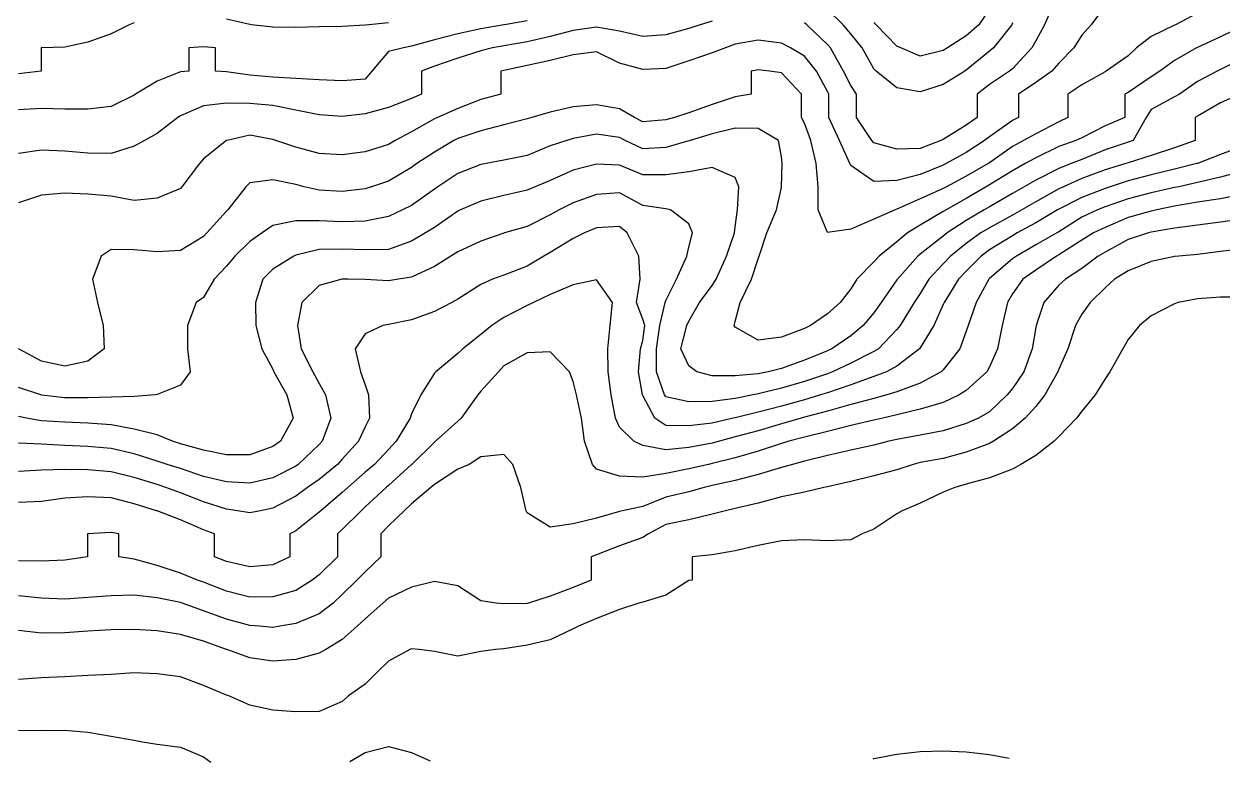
# Model space of a CAD drawing. Header units: inches. Extents: x 450896 to 463247, y 7386701 to 7399440.
# Drawn here: x 453513 to 455030, y 7386711 to 7387645 of the extents above; entities that cross this region are included whole.
import ezdxf

# ---------------------------------------------------------------- set-up
doc = ezdxf.new("R2010")
doc.units = ezdxf.units.IN
doc.header["$MEASUREMENT"] = 0

msp = doc.modelspace()

# ---------------------------------------------------------------- linework, layer by layer
for points, elevation in [([(454882.2, 7387668), (454864.6, 7387644), (454852.9, 7387630.7), (454842.5, 7387614.7), (454823.6, 7387595.4), (454814.9, 7387585.4), (454794.4, 7387571), (454772.6, 7387556.1), (454772.6, 7387526.8), (454765.1, 7387522.6), (454735.8, 7387502.1), (454729.5, 7387497.5), (454706.5, 7387482.2), (454680.8, 7387468.2), (454677.2, 7387466.4), (454647.9, 7387454.5), (454618.6, 7387446.8), (454589.3, 7387445.5), (454560.1, 7387465.8), (454558.9, 7387468.2), (454545.7, 7387497.5), (454532.4, 7387526.8), (454532.4, 7387556.1), (454530.8, 7387559.4), (454516.6, 7387585.4), (454501.5, 7387604.1), (454483.8, 7387614.7), (454472.2, 7387620.9), (454442.9, 7387624.4), (454413.6, 7387619.3), (454401.3, 7387614.7), (454384.3, 7387608.5), (454355, 7387598.2), (454325.8, 7387588.7), (454296.5, 7387587.2), (454267.2, 7387595.2), (454237.9, 7387609.9), (454208.6, 7387605.8), (454179.3, 7387598.9), (454150, 7387592.3), (454120.7, 7387586.3), (454116.8, 7387585.4), (454116.8, 7387556.1), (454091.5, 7387549.3), (454062.2, 7387538.2), (454036.6, 7387526.8), (454032.9, 7387524.9), (454003.6, 7387508.5), (453983, 7387497.5), (453974.3, 7387492.5), (453945, 7387483.2), (453915.7, 7387479.3), (453886.4, 7387481.2), (453857.2, 7387488.9), (453831.6, 7387497.5), (453827.9, 7387498.8), (453798.6, 7387504.1), (453770, 7387497.5), (453769.3, 7387497.3), (453740, 7387474.2), (453735, 7387468.2), (453712.8, 7387439), (453710.7, 7387436.7), (453681.4, 7387424.5), (453652.2, 7387421.7), (453622.9, 7387427.1), (453593.6, 7387429.4), (453564.3, 7387431), (453535, 7387428.2), (453505.7, 7387418.6)], 220), ([(454818.1, 7387673.2), (454805.6, 7387644), (454794.4, 7387623.8), (454789.4, 7387614.7), (454765.1, 7387588.4), (454761.3, 7387585.4), (454735.8, 7387568.2), (454720.1, 7387556.1), (454720.1, 7387526.8), (454706.5, 7387516.9), (454677.2, 7387498.8), (454674.4, 7387497.5), (454647.9, 7387487.4), (454618.6, 7387486.5), (454589.3, 7387494.7), (454586.9, 7387497.5), (454567.4, 7387526.8), (454567.4, 7387556.1), (454560.1, 7387567.1), (454551, 7387585.4), (454534.5, 7387614.7), (454530.8, 7387619.1), (454504.5, 7387644), (454501.5, 7387646.3)], 240), ([(454999.4, 7387658.6), (454971.4, 7387644), (454970.1, 7387643.3), (454940.8, 7387629.3), (454922.3, 7387614.7), (454911.5, 7387604.8), (454883.8, 7387585.4), (454882.2, 7387584.6), (454852.9, 7387567.8), (454835.1, 7387556.1), (454835.1, 7387526.8), (454823.6, 7387521.3), (454794.4, 7387506), (454779, 7387497.5), (454765.1, 7387490.1), (454735.8, 7387469.3), (454734.2, 7387468.2), (454706.5, 7387452.2), (454681.3, 7387439), (454677.2, 7387436.7), (454647.9, 7387423.5), (454618.6, 7387410.4), (454616.5, 7387409.7), (454589.3, 7387397.7), (454560.1, 7387385.4), (454530.8, 7387381), (454518.8, 7387409.7), (454518.9, 7387439), (454516.4, 7387468.2), (454509.7, 7387497.5), (454501.5, 7387519.4), (454497.6, 7387526.8), (454497.6, 7387556.1), (454472.2, 7387583.3), (454457, 7387585.4), (454442.9, 7387586.8), (454433.8, 7387585.4), (454433.8, 7387556.1), (454413.6, 7387552.8), (454384.3, 7387543.1), (454355, 7387532.6), (454336.6, 7387526.8), (454325.8, 7387523.5), (454296.5, 7387521.1), (454286.2, 7387526.8), (454267.2, 7387537.7), (454237.9, 7387542.8), (454208.6, 7387540.2), (454179.3, 7387533.3), (454156, 7387526.8), (454150, 7387524.9), (454120.7, 7387517.2), (454091.5, 7387509.6), (454062.2, 7387500.2), (454057.3, 7387497.5), (454032.9, 7387482.6), (454010.5, 7387468.2), (454003.6, 7387463.4), (453974.3, 7387445.8), (453953.1, 7387439), (453945, 7387436.5), (453915.7, 7387432.9), (453886.4, 7387434.7), (453867.6, 7387439), (453857.2, 7387441.7), (453827.9, 7387447.6), (453798.6, 7387443.9), (453793.6, 7387439), (453770.7, 7387409.7), (453769.3, 7387408.1), (453744.4, 7387380.4), (453740, 7387376.1), (453710.7, 7387358.2), (453681.4, 7387356.5), (453652.2, 7387359), (453622.9, 7387359.7), (453610.6, 7387351.1), (453599.3, 7387321.8), (453605.8, 7387292.5), (453612.9, 7387263.2), (453614, 7387233.9), (453593.6, 7387218.3), (453564.3, 7387211.9), (453535, 7387218.3), (453505.7, 7387233.6)], 200), ([(454150, 7387649), (454121.4, 7387644), (454120.7, 7387643.8), (454091.5, 7387638.8), (454062.2, 7387632.4), (454032.9, 7387624.9), (454003.6, 7387616.8), (453993.4, 7387614.7), (453974.3, 7387610), (453953.3, 7387585.4), (453945, 7387575.3), (453915.7, 7387573.1), (453886.4, 7387574.3), (453857.2, 7387576), (453827.9, 7387577.8), (453798.6, 7387580), (453769.3, 7387584.3), (453755.4, 7387585.4), (453755.4, 7387614.7), (453740, 7387616), (453721.3, 7387614.7), (453721.3, 7387585.4), (453710.7, 7387584.5), (453681.4, 7387572.5), (453653.8, 7387556.1), (453652.2, 7387555), (453622.9, 7387540.4), (453593.6, 7387537.1), (453564.3, 7387537.3), (453535, 7387538), (453505.7, 7387536.3)], 260), ([(453974.3, 7387646.3), (453949.7, 7387644), (453945, 7387643.5), (453915.7, 7387641.9), (453886.4, 7387641.5), (453857.2, 7387640.6), (453827.9, 7387641.1), (453800.7, 7387644), (453798.6, 7387644.2), (453769.3, 7387650.9)], 280), ([(454765.1, 7387646.6), (454764.1, 7387644), (454741, 7387614.7), (454735.8, 7387610.4), (454706.5, 7387586.5), (454704.6, 7387585.4), (454677.2, 7387568.5), (454647.9, 7387558.9), (454618.6, 7387564), (454592.2, 7387585.4), (454589.3, 7387588.4), (454574.6, 7387614.7), (454560.1, 7387632.7), (454550.6, 7387644), (454530.8, 7387663.5)], 260), ([(454735.8, 7387663.9), (454722.5, 7387644), (454706.5, 7387629.9), (454682.5, 7387614.7), (454677.2, 7387611.4), (454647.9, 7387604.4), (454623.7, 7387614.7), (454618.6, 7387617.1), (454592.4, 7387644), (454589.3, 7387647)], 280), ([(454384.3, 7387648.5), (454369.1, 7387644), (454355, 7387639.2), (454325.8, 7387631.4), (454296.5, 7387629.3), (454267.2, 7387635.8), (454237.9, 7387640.9), (454208.6, 7387636.7), (454179.3, 7387629.3), (454150, 7387622.4), (454120.7, 7387617.5), (454106.1, 7387614.7), (454091.5, 7387611.2), (454062.2, 7387601.7), (454032.9, 7387591.5), (454016.3, 7387585.4), (454016.3, 7387556.1), (454003.6, 7387550.5), (453974.3, 7387539.2), (453945, 7387531.3), (453915.7, 7387528), (453886.4, 7387529.9), (453857.2, 7387535.7), (453827.9, 7387542), (453798.6, 7387544.3), (453769.3, 7387544.8), (453740, 7387541.3), (453710.7, 7387528.8), (453707.6, 7387526.8), (453681.4, 7387506.3), (453665.5, 7387497.5), (453652.2, 7387490.5), (453622.9, 7387481.2), (453593.6, 7387481.3), (453564.3, 7387483.9), (453535, 7387485.1), (453505.7, 7387481.2)], 240), ([(453652.2, 7387646.6), (453646, 7387644), (453622.9, 7387632.4), (453593.6, 7387621.8), (453564.3, 7387615.6), (453535, 7387614.7), (453534.5, 7387614.7), (453534.5, 7387585.4), (453505.7, 7387581.9)], 280), ([(455057.9, 7387643.1), (455028.6, 7387628.8), (454999.4, 7387615.2), (454998.3, 7387614.7), (454970.1, 7387598.6), (454951.5, 7387585.4), (454940.8, 7387577.9), (454911.5, 7387558.4), (454907.2, 7387556.1), (454907.2, 7387526.8), (454882.2, 7387515.9), (454852.9, 7387501), (454845.1, 7387497.5), (454823.6, 7387489.7), (454794.4, 7387475.7), (454781.2, 7387468.2), (454765.1, 7387459.1), (454735.8, 7387441.3), (454731.7, 7387439), (454706.5, 7387424.2), (454680.9, 7387409.7), (454677.2, 7387407.4), (454647.9, 7387390.4), (454632.1, 7387380.4), (454618.6, 7387369.4), (454596.1, 7387351.1), (454589.3, 7387343.9), (454567.7, 7387321.8), (454560.1, 7387309.7), (454546.7, 7387292.5), (454530.8, 7387278.2), (454509, 7387263.2), (454501.5, 7387259.4), (454472.2, 7387248.5), (454442.9, 7387244.8), (454413.6, 7387261), (454412.4, 7387263.2), (454413.6, 7387268.3), (454419.8, 7387292.5), (454434.5, 7387321.8), (454442.9, 7387347.9), (454444, 7387351.1), (454453.8, 7387380.4), (454466, 7387409.7), (454472.2, 7387438.2), (454472.3, 7387439), (454473, 7387468.2), (454472.2, 7387476.6), (454468.4, 7387497.5), (454442.9, 7387512.5), (454413.6, 7387513.2), (454384.3, 7387506), (454356.5, 7387497.5), (454355, 7387497.1), (454325.8, 7387488.8), (454296.5, 7387487.1), (454274.3, 7387497.5), (454267.2, 7387501.3), (454237.9, 7387505.5), (454208.6, 7387500), (454200.2, 7387497.5), (454179.3, 7387490.6), (454150, 7387478.3), (454120.7, 7387472.7), (454098.1, 7387468.2), (454091.5, 7387466.9), (454062.2, 7387455.9), (454037.1, 7387439), (454032.9, 7387436), (454003.6, 7387415.4), (453992, 7387409.7), (453974.3, 7387401.3), (453945, 7387395.3), (453915.7, 7387394.4), (453886.4, 7387395.9), (453857.2, 7387395.8), (453827.9, 7387389.9), (453814.5, 7387380.4), (453798.6, 7387369.6), (453779.6, 7387351.1), (453769.3, 7387338.6), (453753.6, 7387321.8), (453740, 7387298.9), (453730.9, 7387292.5), (453719.8, 7387263.2), (453719.7, 7387233.9), (453723.2, 7387204.7), (453710.7, 7387187.6), (453681.4, 7387175.8), (453678.9, 7387175.4), (453652.2, 7387173.5), (453622.9, 7387172.7), (453593.6, 7387171.6), (453564.3, 7387171.9), (453535, 7387175.1), (453534.1, 7387175.4), (453505.7, 7387185)], 180), ([(455057.9, 7387602.3), (455028.6, 7387587.5), (455024.1, 7387585.4), (454999.4, 7387572.2), (454976.4, 7387556.1), (454970.1, 7387552.6), (454940.8, 7387536.8), (454934.2, 7387526.8), (454918, 7387497.5), (454911.5, 7387495.5), (454882.2, 7387485.7), (454852.9, 7387473.6), (454839.4, 7387468.2), (454823.6, 7387462.1), (454794.4, 7387447.4), (454779.9, 7387439), (454765.1, 7387430.3), (454735.8, 7387413.6), (454728.9, 7387409.7), (454706.5, 7387396.4), (454682.3, 7387380.4), (454677.2, 7387376.4), (454647.9, 7387353.6), (454644.9, 7387351.1), (454619.1, 7387321.8), (454618.6, 7387321.2), (454598.7, 7387292.5), (454589.3, 7387279.2), (454576, 7387263.2), (454560.1, 7387250.1), (454536.1, 7387233.9), (454530.8, 7387231.4), (454501.5, 7387219.6), (454472.2, 7387208.9), (454455.4, 7387204.7), (454442.9, 7387202.2), (454413.6, 7387199.6), (454384.3, 7387199.7), (454365.1, 7387204.7), (454355, 7387212.4), (454344.6, 7387233.9), (454352.3, 7387263.2), (454355, 7387268.7), (454368.4, 7387292.5), (454384.3, 7387314.1), (454389.7, 7387321.8), (454402.7, 7387351.1), (454412.6, 7387380.4), (454413.6, 7387388.2), (454416.8, 7387409.7), (454418.4, 7387439), (454413.6, 7387450.7), (454384.3, 7387463.4), (454355, 7387458), (454325.8, 7387453.9), (454296.5, 7387454), (454267.2, 7387466.4), (454237.9, 7387467.7), (454208.6, 7387459.8), (454179.3, 7387446.8), (454160.4, 7387439), (454150, 7387434.5), (454120.7, 7387428), (454091.5, 7387420.6), (454065.6, 7387409.7), (454062.2, 7387408.1), (454032.9, 7387387.5), (454021.5, 7387380.4), (454003.6, 7387370), (453974.3, 7387359.3), (453945, 7387359.2), (453915.7, 7387360), (453886.4, 7387359.4), (453857.2, 7387352.2), (453854.6, 7387351.1), (453827.9, 7387334.5), (453815.4, 7387321.8), (453806.1, 7387292.5), (453806.2, 7387263.2), (453813.9, 7387233.9), (453827.9, 7387207.9), (453829.3, 7387204.7), (453845.7, 7387175.4), (453853.7, 7387146.1), (453837.4, 7387116.8), (453827.9, 7387110), (453798.6, 7387099.6), (453769.3, 7387099.7), (453740, 7387105.6), (453710.7, 7387113.5), (453700.7, 7387116.8), (453681.4, 7387124.9), (453652.2, 7387131.9), (453622.9, 7387137.5), (453593.6, 7387139.7), (453564.3, 7387140.9), (453535, 7387142.7), (453515.9, 7387146.1), (453505.7, 7387148.3)], 160), ([(455053.1, 7387556.1), (455028.6, 7387545.3), (454999.4, 7387528.3), (454996.4, 7387526.8), (454996.4, 7387497.5), (454970.1, 7387488.1), (454940.8, 7387478.5), (454911.5, 7387469.2), (454908.5, 7387468.2), (454882.2, 7387460.2), (454852.9, 7387449.3), (454829.6, 7387439), (454823.6, 7387436.1), (454794.4, 7387420), (454776.7, 7387409.7), (454765.1, 7387403.1), (454735.8, 7387387), (454725, 7387380.4), (454706.5, 7387366.9), (454686.6, 7387351.1), (454677.2, 7387341.4), (454659, 7387321.8), (454647.9, 7387304), (454640.3, 7387292.5), (454622.5, 7387263.2), (454618.6, 7387258.1), (454595.4, 7387233.9), (454589.3, 7387230.2), (454560.1, 7387215.5), (454537, 7387204.7), (454530.8, 7387202.3), (454501.5, 7387192.5), (454472.2, 7387184), (454442.9, 7387176.6), (454436.4, 7387175.4), (454413.6, 7387171.1), (454384.3, 7387167.2), (454355, 7387166.8), (454325.8, 7387172.9), (454324, 7387175.4), (454314.1, 7387204.7), (454314, 7387233.9), (454318.4, 7387263.2), (454324.8, 7387292.5), (454325.8, 7387294.9), (454339.1, 7387321.8), (454352.6, 7387351.1), (454355, 7387362.4), (454359.7, 7387380.4), (454355, 7387392.1), (454331.8, 7387409.7), (454325.8, 7387410.8), (454296.5, 7387415.4), (454267.2, 7387431.2), (454237.9, 7387429.3), (454208.6, 7387418.6), (454190.7, 7387409.7), (454179.3, 7387403.3), (454150, 7387388.7), (454121.2, 7387380.4), (454120.7, 7387380.2), (454091.5, 7387370.2), (454062.2, 7387356.5), (454053.5, 7387351.1), (454032.9, 7387338), (454003.6, 7387324.5), (453987.1, 7387321.8), (453974.3, 7387319.7), (453945, 7387321.7), (453923.3, 7387321.8), (453915.7, 7387321.8), (453915.5, 7387321.8), (453886.4, 7387313.9), (453864.6, 7387292.5), (453859.1, 7387263.2), (453863.9, 7387233.9), (453878.7, 7387204.7), (453886.4, 7387189.7), (453894.4, 7387175.4), (453901.5, 7387146.1), (453890.2, 7387116.8), (453886.4, 7387112.8), (453860.1, 7387087.5), (453857.2, 7387085.4), (453827.9, 7387070.3), (453798.6, 7387063.6), (453769.3, 7387065.4), (453740, 7387072.1), (453710.7, 7387082.1), (453694, 7387087.5), (453681.4, 7387091.7), (453652.2, 7387100.8), (453622.9, 7387107.4), (453593.6, 7387110.2), (453564.3, 7387111.5), (453535, 7387113.1), (453505.7, 7387114.3)], 140), ([(455057.9, 7387490.6), (455028.6, 7387479.9), (454999.4, 7387468.4), (454998.7, 7387468.2), (454970.1, 7387461.1), (454940.8, 7387454.2), (454911.5, 7387446.3), (454888.7, 7387439), (454882.2, 7387436.8), (454852.9, 7387425.5), (454823.6, 7387410.5), (454822.2, 7387409.7), (454794.4, 7387393.1), (454771, 7387380.4), (454765.1, 7387376.9), (454735.8, 7387358.9), (454725.4, 7387351.1), (454706.5, 7387331.9), (454696.7, 7387321.8), (454678.3, 7387292.5), (454677.2, 7387289.8), (454665.5, 7387263.2), (454647.9, 7387234.9), (454647.2, 7387233.9), (454618.6, 7387211.7), (454605.2, 7387204.7), (454589.3, 7387198.7), (454560.1, 7387188.4), (454530.8, 7387178.2), (454521.9, 7387175.4), (454501.5, 7387169.3), (454472.2, 7387161.4), (454442.9, 7387153.8), (454413.6, 7387146.6), (454411.2, 7387146.1), (454384.3, 7387139.7), (454355, 7387136.2), (454325.8, 7387136.8), (454311.8, 7387146.1), (454296.5, 7387174.5), (454296.1, 7387175.4), (454291.1, 7387204.7), (454293.6, 7387233.9), (454296.5, 7387244.5), (454299, 7387263.2), (454296.5, 7387271.3), (454288.6, 7387292.5), (454293.1, 7387321.8), (454291.4, 7387351.1), (454276.7, 7387380.4), (454267.2, 7387388.7), (454237.9, 7387387.1), (454222.6, 7387380.4), (454208.6, 7387373.4), (454179.3, 7387355.7), (454171.1, 7387351.1), (454150, 7387338.2), (454120.7, 7387327), (454106.3, 7387321.8), (454091.5, 7387315), (454062.2, 7387296.6), (454054.8, 7387292.5), (454032.9, 7387281.2), (454003.6, 7387270.6), (453974.3, 7387264.6), (453967.2, 7387263.2), (453945, 7387252.6), (453932, 7387233.9), (453939.1, 7387204.7), (453945, 7387188.2), (453949.2, 7387175.4), (453950.4, 7387146.1), (453945, 7387135), (453936.6, 7387116.8), (453915.7, 7387094), (453909.7, 7387087.5), (453886.4, 7387068.5), (453871.9, 7387058.2), (453857.2, 7387047.2), (453827.9, 7387032.1), (453812.1, 7387028.9), (453798.6, 7387026.3), (453783.1, 7387028.9), (453769.3, 7387031), (453740, 7387040), (453710.7, 7387051.3), (453692.2, 7387058.2), (453681.4, 7387061.9), (453652.2, 7387071), (453622.9, 7387077.9), (453593.6, 7387080.4), (453564.3, 7387081), (453535, 7387080.1), (453505.7, 7387078.6)], 120), ([(455057.9, 7387459), (455028.6, 7387451.1), (454999.4, 7387444.2), (454975.6, 7387439), (454970.1, 7387437.8), (454940.8, 7387431.2), (454911.5, 7387423.6), (454882.2, 7387413.5), (454872.6, 7387409.7), (454852.9, 7387400.5), (454823.6, 7387381.9), (454821, 7387380.4), (454794.4, 7387365.3), (454769.9, 7387351.1), (454765.1, 7387347.6), (454735.8, 7387322.6), (454735, 7387321.8), (454718.8, 7387292.5), (454708.9, 7387263.2), (454706.5, 7387256), (454698.3, 7387233.9), (454677.2, 7387207.1), (454674.6, 7387204.7), (454647.9, 7387190.5), (454618.6, 7387179.4), (454605.7, 7387175.4), (454589.3, 7387170.8), (454560.1, 7387163.1), (454530.8, 7387154.8), (454501.5, 7387147.2), (454497.2, 7387146.1), (454472.2, 7387138.8), (454442.9, 7387130.1), (454413.6, 7387122.2), (454393.6, 7387116.8), (454384.3, 7387114.2), (454355, 7387108.7), (454325.8, 7387105.8), (454296.5, 7387111.6), (454285.1, 7387116.8), (454267.2, 7387134.6), (454262.2, 7387146.1), (454256.4, 7387175.4), (454252.9, 7387204.7), (454252.3, 7387233.9), (454255.2, 7387263.2), (454258.4, 7387292.5), (454237.9, 7387321.1), (454208.6, 7387314.7), (454179.3, 7387302.6), (454158.1, 7387292.5), (454150, 7387288.6), (454120.7, 7387273.4), (454105.4, 7387263.2), (454091.5, 7387251.9), (454068.4, 7387233.9), (454062.2, 7387227.7), (454034.5, 7387204.7), (454032.9, 7387202.8), (454015.4, 7387175.4), (454003.6, 7387151.3), (454001.8, 7387146.1), (453984.1, 7387116.8), (453974.3, 7387106.3), (453956.6, 7387087.5), (453945, 7387077.6), (453922.7, 7387058.2), (453915.7, 7387051.7), (453888.6, 7387028.9), (453886.4, 7387027), (453857.2, 7387003.4), (453849.5, 7386999.6), (453849.5, 7386970.4), (453827.9, 7386960.5), (453798.6, 7386957.7), (453769.3, 7386964.5), (453754.1, 7386970.4), (453754.1, 7386999.6), (453740, 7387004.8), (453710.7, 7387017.2), (453681.4, 7387028.5), (453680.3, 7387028.9), (453652.2, 7387037.4), (453622.9, 7387045.3), (453593.6, 7387046.3), (453564.3, 7387044.8), (453535, 7387040.7), (453505.7, 7387039.1)], 100), ([(455057.9, 7387429.7), (455028.6, 7387423.8), (454999.4, 7387419.3), (454970.1, 7387414.3), (454948, 7387409.7), (454940.8, 7387407.9), (454911.5, 7387399.9), (454882.2, 7387387.5), (454867.8, 7387380.4), (454852.9, 7387371.2), (454823.6, 7387352.7), (454820.8, 7387351.1), (454794.4, 7387333.4), (454778.3, 7387321.8), (454765.1, 7387303.3), (454758.8, 7387292.5), (454751.8, 7387263.2), (454746.1, 7387233.9), (454735.8, 7387210.9), (454732.4, 7387204.7), (454706.5, 7387181.2), (454697.4, 7387175.4), (454677.2, 7387165.8), (454647.9, 7387157.3), (454618.6, 7387150.2), (454600.7, 7387146.1), (454589.3, 7387143.3), (454560.1, 7387136.8), (454530.8, 7387129.2), (454501.5, 7387122.1), (454481.7, 7387116.8), (454472.2, 7387113.8), (454442.9, 7387104.3), (454413.6, 7387095.9), (454384.3, 7387088.5), (454379.7, 7387087.5), (454355, 7387081.7), (454325.8, 7387076.1), (454296.5, 7387071.2), (454267.2, 7387072.7), (454237.9, 7387081.5), (454232.7, 7387087.5), (454222.8, 7387116.8), (454219.1, 7387146.1), (454212.8, 7387175.4), (454208.6, 7387192.3), (454203.8, 7387204.7), (454179.3, 7387229.9), (454150, 7387228.7), (454120.7, 7387212.2), (454113.7, 7387204.7), (454091.5, 7387180.1), (454087.6, 7387175.4), (454066.4, 7387146.1), (454062.2, 7387142.3), (454034.1, 7387116.8), (454032.9, 7387115.7), (454003.9, 7387087.5), (454003.6, 7387087.3), (453974.3, 7387060.8), (453971.3, 7387058.2), (453945, 7387033.8), (453939.9, 7387028.9), (453915.7, 7387004.9), (453909.9, 7386999.6), (453909.9, 7386970.4), (453886.4, 7386947.6), (453877.9, 7386941.1), (453857.2, 7386927.9), (453827.9, 7386919.7), (453798.6, 7386919.6), (453769.3, 7386927.2), (453740, 7386938.3), (453732.5, 7386941.1), (453710.7, 7386949.7), (453681.4, 7386959.5), (453652.2, 7386967.6), (453632.7, 7386970.4), (453632.7, 7386999.6), (453622.9, 7387001.1), (453593.6, 7386999.7), (453593.2, 7386999.6), (453593.2, 7386970.4), (453564.3, 7386966.3), (453535, 7386964.8), (453505.7, 7386965.5)], 80), ([(455057.9, 7387398.5), (455028.6, 7387393.9), (454999.4, 7387390.2), (454970.1, 7387386.6), (454940.8, 7387381.3), (454937.1, 7387380.4), (454911.5, 7387372.1), (454882.2, 7387356.3), (454873.7, 7387351.1), (454852.9, 7387335.6), (454832.1, 7387321.8), (454823.6, 7387314.2), (454804.5, 7387292.5), (454794.8, 7387263.2), (454794.4, 7387260.7), (454789.8, 7387233.9), (454779.2, 7387204.7), (454765.1, 7387183.7), (454758.3, 7387175.4), (454735.8, 7387154), (454722.1, 7387146.1), (454706.5, 7387139.3), (454677.2, 7387129.9), (454647.9, 7387124.6), (454618.6, 7387119), (454608.5, 7387116.8), (454589.3, 7387112), (454560.1, 7387105.4), (454530.8, 7387098.7), (454501.5, 7387091.7), (454486.1, 7387087.5), (454472.2, 7387083.4), (454442.9, 7387074.7), (454413.6, 7387067), (454384.3, 7387060.6), (454374.3, 7387058.2), (454355, 7387052.9), (454325.8, 7387046), (454296.5, 7387034.2), (454270.9, 7387028.9), (454267.2, 7387028), (454237.9, 7387019.3), (454208.6, 7387012.4), (454179.3, 7387008), (454150, 7387026.3), (454148.7, 7387028.9), (454142, 7387058.2), (454131.8, 7387087.5), (454120.7, 7387100.1), (454091.5, 7387096.9), (454076.8, 7387087.5), (454062.2, 7387081.6), (454032.9, 7387062), (454028.1, 7387058.2), (454003.6, 7387037.4), (453994.3, 7387028.9), (453974.3, 7387009.6), (453964.7, 7386999.6), (453964.7, 7386970.4), (453945, 7386951.4), (453934.4, 7386941.1), (453915.7, 7386922.6), (453904.2, 7386911.8), (453886.4, 7386898.4), (453857.2, 7386885.9), (453836.6, 7386882.5), (453827.9, 7386881.1), (453810.8, 7386882.5), (453798.6, 7386883.4), (453769.3, 7386891.5), (453740, 7386902.1), (453713, 7386911.8), (453710.7, 7386912.6), (453681.4, 7386918.4), (453652.2, 7386921.8), (453622.9, 7386920.9), (453593.6, 7386919), (453564.3, 7386917), (453535, 7386918), (453505.7, 7386920.9)], 60), ([(455057.9, 7387360.3), (455028.6, 7387356.8), (454999.4, 7387353.2), (454975.7, 7387351.1), (454970.1, 7387350.5), (454940.8, 7387344.4), (454911.5, 7387332.7), (454894.4, 7387321.8), (454882.2, 7387310.8), (454863.3, 7387292.5), (454852.9, 7387277.7), (454844.8, 7387263.2), (454835.3, 7387233.9), (454823.6, 7387207.9), (454822.3, 7387204.7), (454805.9, 7387175.4), (454794.4, 7387160.9), (454781.2, 7387146.1), (454765.1, 7387132.5), (454740.8, 7387116.8), (454735.8, 7387113.9), (454706.5, 7387102.9), (454677.2, 7387095.1), (454647.9, 7387089.8), (454639, 7387087.5), (454618.6, 7387080.7), (454589.3, 7387073.2), (454560.1, 7387065.7), (454530.8, 7387059.2), (454525.9, 7387058.2), (454501.5, 7387052.4), (454472.2, 7387046.5), (454442.9, 7387038.6), (454413.6, 7387031.5), (454401.4, 7387028.9), (454384.3, 7387024.5), (454355, 7387017.5), (454325.8, 7387011.5), (454303.9, 7386999.6), (454296.5, 7386995), (454267.2, 7386984.4), (454237.9, 7386973.1), (454231.1, 7386970.4), (454231.1, 7386941.1), (454208.6, 7386931.6), (454179.3, 7386920.8), (454151.7, 7386911.8), (454150, 7386911.3), (454120.7, 7386911), (454111, 7386911.8), (454091.5, 7386914.8), (454062.2, 7386933.7), (454032.9, 7386939.4), (454003.6, 7386932.1), (453974.3, 7386918), (453967.3, 7386911.8), (453945, 7386891.9), (453934.7, 7386882.5), (453915.7, 7386865.8), (453894.9, 7386853.2), (453886.4, 7386848.4), (453857.2, 7386840.4), (453827.9, 7386838.4), (453798.6, 7386842.7), (453769.5, 7386853.2), (453769.3, 7386853.3), (453740, 7386863.7), (453710.7, 7386872.3), (453681.4, 7386876.9), (453652.2, 7386878.6), (453622.9, 7386878.2), (453593.6, 7386876.3), (453564.3, 7386874.2), (453535, 7386873.7), (453505.7, 7386877.3)], 40), ([(455057.9, 7387299.1), (455028.6, 7387299), (454999.4, 7387296.9), (454975.1, 7387292.5), (454970.1, 7387290.9), (454940.8, 7387275.7), (454926, 7387263.2), (454911.5, 7387245.7), (454904.7, 7387233.9), (454888.3, 7387204.7), (454882.2, 7387195.7), (454869.8, 7387175.4), (454852.9, 7387154.8), (454846.1, 7387146.1), (454823.6, 7387122.7), (454818, 7387116.8), (454794.4, 7387098.9), (454775.4, 7387087.5), (454765.1, 7387081.5), (454735.8, 7387070.3), (454706.5, 7387062.4), (454691.8, 7387058.2), (454677.2, 7387052.2), (454647.9, 7387038.4), (454625.1, 7387028.9), (454618.6, 7387024.7), (454589.3, 7387005.7), (454574.6, 7386999.6), (454560.1, 7386991.9), (454530.8, 7386990.7), (454501.5, 7386991.9), (454472.2, 7386990.9), (454442.9, 7386984.9), (454413.6, 7386978.2), (454384.3, 7386972.8), (454359, 7386970.4), (454359, 7386941.1), (454355, 7386940.5), (454325.8, 7386921.8), (454296.5, 7386913.1), (454291.7, 7386911.8), (454267.2, 7386903.6), (454237.9, 7386892.5), (454215.3, 7386882.5), (454208.6, 7386879.2), (454179.3, 7386865.6), (454150, 7386858.5), (454120.7, 7386853.9), (454109.9, 7386853.2), (454091.5, 7386850.7), (454062.2, 7386844.8), (454032.9, 7386850.6), (454013.2, 7386853.2), (454003.6, 7386854), (454001.3, 7386853.2), (453974.3, 7386838.6), (453959.6, 7386823.9), (453945, 7386809.4), (453923.8, 7386794.6), (453915.7, 7386787.3), (453886.4, 7386774.5), (453857.2, 7386774.2), (453827.9, 7386776.5), (453798.6, 7386782.6), (453772, 7386794.6), (453769.3, 7386795.5), (453740, 7386807.5), (453710.7, 7386818.5), (453681.4, 7386822.5), (453652.2, 7386823.6), (453622.9, 7386821.5), (453593.6, 7386820.1), (453564.3, 7386818.5), (453535, 7386817.2), (453505.7, 7386815)], 20), ([(453505.7, 7386751), (453535, 7386750.8), (453564.3, 7386751), (453593.6, 7386748.6), (453622.9, 7386743.5), (453652.2, 7386738.5), (453662.9, 7386736.1), (453681.4, 7386733.5), (453710.7, 7386729.5), (453740, 7386717.2), (453749.5, 7386710.7)], 20), ([(453925.6, 7386711.6), (453945, 7386722.6), (453974.3, 7386730.5), (454003.6, 7386722.7), (454027.2, 7386712.1)], 20), ([(454588.4, 7386714.9), (454589.3, 7386715.2), (454618.6, 7386720.8), (454647.9, 7386724.2), (454677.2, 7386725.1), (454706.5, 7386723.8), (454735.8, 7386720.4), (454760.9, 7386715.8)], 20)]:
    msp.add_lwpolyline(points, dxfattribs=dict(elevation=elevation))

doc.saveas('drawing.dxf')
